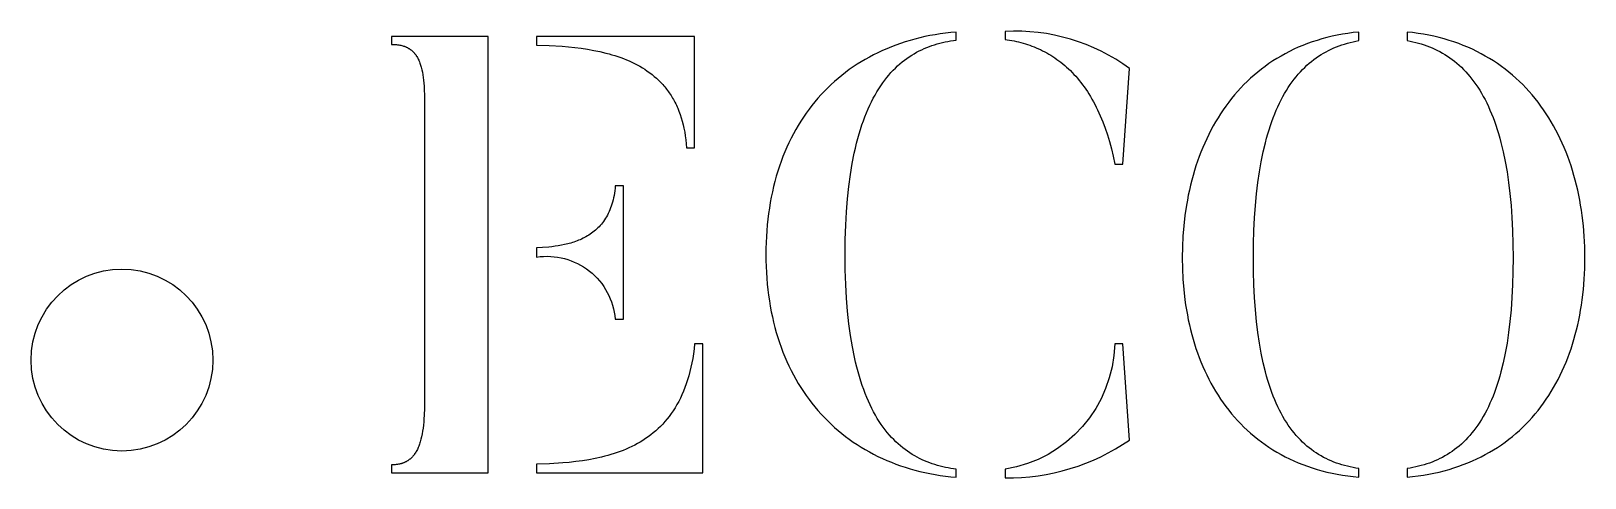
# Model space of a CAD drawing. Header units: millimetres. Extents: x 3735 to 5333, y 3252 to 4770.
# Drawn here: x 5146.59 to 5189.34, y 3424.01 to 3436.29 of the extents above; entities that cross this region are included whole.
import ezdxf

# ---------------------------------------------------------------- set-up
doc = ezdxf.new("R2010")
doc.units = ezdxf.units.MM
doc.layers.add('MASHARAB', color=6, linetype='Continuous', true_color=0xff00ff)

msp = doc.modelspace()

# ---------------------------------------------------------------- linework, layer by layer
at = {"layer": 'MASHARAB'}
for points in [[(5166.807, 3430.147), (5166.809, 3429.982), (5166.813, 3429.818), (5166.821, 3429.657), (5166.831, 3429.497), (5166.845, 3429.339), (5166.861, 3429.183), (5166.88, 3429.029), (5166.903, 3428.877), (5166.928, 3428.727), (5166.956, 3428.579), (5166.986, 3428.433), (5167.02, 3428.289), (5167.056, 3428.147), (5167.095, 3428.007), (5167.137, 3427.869), (5167.181, 3427.733), (5167.228, 3427.6), (5167.278, 3427.468), (5167.331, 3427.339), (5167.386, 3427.212), (5167.443, 3427.087), (5167.503, 3426.964), (5167.566, 3426.843), (5167.631, 3426.725), (5167.699, 3426.608), (5167.769, 3426.495), (5167.842, 3426.383), (5167.917, 3426.274), (5167.995, 3426.167), (5168.074, 3426.062), (5168.157, 3425.96), (5168.241, 3425.86), (5168.328, 3425.763), (5168.417, 3425.668), (5168.508, 3425.575), (5168.602, 3425.485), (5168.698, 3425.397), (5168.796, 3425.312), (5168.896, 3425.229), (5168.999, 3425.149), (5169.103, 3425.071), (5169.21, 3424.996), (5169.318, 3424.924), (5169.429, 3424.854), (5169.542, 3424.786), (5169.657, 3424.722), (5169.773, 3424.66), (5169.892, 3424.6), (5170.013, 3424.544), (5170.135, 3424.49), (5170.26, 3424.438), (5170.386, 3424.39), (5170.514, 3424.344), (5170.644, 3424.301), (5170.776, 3424.261), (5170.91, 3424.223), (5171.045, 3424.189), (5171.182, 3424.157), (5171.321, 3424.128), (5171.462, 3424.102), (5171.604, 3424.079), (5171.748, 3424.059), (5171.893, 3424.042), (5172.04, 3424.028), (5172.04, 3424.249), (5171.967, 3424.26), (5171.893, 3424.271), (5171.82, 3424.284), (5171.747, 3424.299), (5171.675, 3424.315), (5171.602, 3424.333), (5171.53, 3424.353), (5171.459, 3424.374), (5171.387, 3424.397), (5171.317, 3424.422), (5171.246, 3424.449), (5171.176, 3424.478), (5171.107, 3424.509), (5171.038, 3424.542), (5170.97, 3424.577), (5170.902, 3424.615), (5170.835, 3424.654), (5170.768, 3424.696), (5170.703, 3424.741), (5170.638, 3424.788), (5170.573, 3424.837), (5170.51, 3424.889), (5170.447, 3424.944), (5170.386, 3425.001), (5170.325, 3425.061), (5170.265, 3425.123), (5170.206, 3425.189), (5170.148, 3425.258), (5170.091, 3425.329), (5170.035, 3425.403), (5169.98, 3425.481), (5169.926, 3425.562), (5169.874, 3425.646), (5169.823, 3425.733), (5169.772, 3425.823), (5169.723, 3425.917), (5169.676, 3426.014), (5169.629, 3426.115), (5169.584, 3426.219), (5169.541, 3426.327), (5169.499, 3426.439), (5169.458, 3426.554), (5169.419, 3426.673), (5169.381, 3426.796), (5169.344, 3426.923), (5169.31, 3427.054), (5169.277, 3427.188), (5169.245, 3427.327), (5169.187, 3427.617), (5169.136, 3427.924), (5169.092, 3428.248), (5169.056, 3428.59), (5169.027, 3428.951), (5169.006, 3429.33), (5168.993, 3429.729), (5168.989, 3430.147), (5168.993, 3430.559), (5169.006, 3430.953), (5169.026, 3431.327), (5169.054, 3431.684), (5169.09, 3432.023), (5169.133, 3432.345), (5169.183, 3432.65), (5169.24, 3432.938), (5169.271, 3433.076), (5169.304, 3433.211), (5169.338, 3433.341), (5169.374, 3433.468), (5169.411, 3433.59), (5169.45, 3433.71), (5169.49, 3433.825), (5169.532, 3433.937), (5169.575, 3434.045), (5169.619, 3434.15), (5169.665, 3434.251), (5169.712, 3434.349), (5169.761, 3434.443), (5169.811, 3434.534), (5169.862, 3434.622), (5169.914, 3434.707), (5169.967, 3434.788), (5170.021, 3434.867), (5170.077, 3434.942), (5170.134, 3435.014), (5170.191, 3435.084), (5170.25, 3435.151), (5170.31, 3435.214), (5170.371, 3435.275), (5170.432, 3435.334), (5170.495, 3435.389), (5170.558, 3435.442), (5170.622, 3435.493), (5170.688, 3435.54), (5170.753, 3435.586), (5170.82, 3435.629), (5170.887, 3435.67), (5170.955, 3435.708), (5171.024, 3435.744), (5171.094, 3435.778), (5171.164, 3435.81), (5171.234, 3435.84), (5171.305, 3435.868), (5171.377, 3435.893), (5171.449, 3435.917), (5171.522, 3435.939), (5171.595, 3435.959), (5171.668, 3435.978), (5171.742, 3435.994), (5171.816, 3436.009), (5171.89, 3436.023), (5171.965, 3436.034), (5172.04, 3436.045), (5172.04, 3436.266), (5171.893, 3436.252), (5171.748, 3436.235), (5171.604, 3436.215), (5171.462, 3436.192), (5171.321, 3436.166), (5171.182, 3436.138), (5171.045, 3436.106), (5170.91, 3436.072), (5170.776, 3436.035), (5170.644, 3435.995), (5170.514, 3435.952), (5170.386, 3435.907), (5170.26, 3435.859), (5170.135, 3435.808), (5170.013, 3435.755), (5169.892, 3435.698), (5169.773, 3435.64), (5169.657, 3435.578), (5169.542, 3435.514), (5169.429, 3435.447), (5169.318, 3435.378), (5169.21, 3435.306), (5169.103, 3435.231), (5168.999, 3435.154), (5168.896, 3435.074), (5168.796, 3434.992), (5168.698, 3434.907), (5168.602, 3434.82), (5168.508, 3434.731), (5168.417, 3434.638), (5168.328, 3434.544), (5168.241, 3434.447), (5168.157, 3434.347), (5168.074, 3434.245), (5167.995, 3434.141), (5167.917, 3434.034), (5167.842, 3433.925), (5167.769, 3433.814), (5167.699, 3433.7), (5167.631, 3433.584), (5167.566, 3433.466), (5167.503, 3433.345), (5167.443, 3433.223), (5167.386, 3433.097), (5167.331, 3432.97), (5167.278, 3432.841), (5167.228, 3432.709), (5167.181, 3432.575), (5167.137, 3432.439), (5167.095, 3432.301), (5167.056, 3432.16), (5167.02, 3432.018), (5166.986, 3431.873), (5166.956, 3431.726), (5166.928, 3431.577), (5166.903, 3431.426), (5166.88, 3431.274), (5166.861, 3431.119), (5166.845, 3430.962), (5166.831, 3430.803), (5166.821, 3430.642), (5166.813, 3430.479), (5166.809, 3430.314)], [(5180.222, 3430.062), (5180.225, 3430.442), (5180.236, 3430.808), (5180.253, 3431.159), (5180.277, 3431.495), (5180.307, 3431.818), (5180.343, 3432.126), (5180.386, 3432.42), (5180.435, 3432.701), (5180.49, 3432.968), (5180.551, 3433.222), (5180.583, 3433.345), (5180.617, 3433.464), (5180.653, 3433.58), (5180.689, 3433.693), (5180.727, 3433.803), (5180.767, 3433.91), (5180.808, 3434.014), (5180.85, 3434.115), (5180.893, 3434.213), (5180.938, 3434.308), (5180.984, 3434.4), (5181.032, 3434.489), (5181.08, 3434.576), (5181.13, 3434.659), (5181.181, 3434.74), (5181.233, 3434.819), (5181.287, 3434.894), (5181.341, 3434.967), (5181.397, 3435.037), (5181.454, 3435.105), (5181.512, 3435.17), (5181.571, 3435.232), (5181.631, 3435.292), (5181.692, 3435.35), (5181.755, 3435.405), (5181.818, 3435.458), (5181.882, 3435.508), (5181.948, 3435.556), (5182.014, 3435.601), (5182.082, 3435.645), (5182.15, 3435.686), (5182.219, 3435.724), (5182.29, 3435.761), (5182.361, 3435.795), (5182.433, 3435.828), (5182.506, 3435.858), (5182.58, 3435.886), (5182.654, 3435.912), (5182.73, 3435.936), (5182.806, 3435.958), (5182.883, 3435.979), (5182.961, 3435.997), (5183.04, 3436.013), (5183.12, 3436.028), (5183.12, 3436.266), (5182.967, 3436.249), (5182.818, 3436.229), (5182.671, 3436.205), (5182.526, 3436.178), (5182.383, 3436.148), (5182.244, 3436.114), (5182.106, 3436.077), (5181.971, 3436.037), (5181.839, 3435.993), (5181.709, 3435.947), (5181.581, 3435.898), (5181.456, 3435.845), (5181.333, 3435.79), (5181.213, 3435.731), (5181.095, 3435.67), (5180.98, 3435.606), (5180.867, 3435.539), (5180.756, 3435.47), (5180.648, 3435.397), (5180.543, 3435.322), (5180.439, 3435.245), (5180.339, 3435.165), (5180.24, 3435.082), (5180.144, 3434.997), (5180.051, 3434.909), (5179.96, 3434.819), (5179.871, 3434.727), (5179.785, 3434.632), (5179.701, 3434.535), (5179.619, 3434.436), (5179.54, 3434.335), (5179.463, 3434.232), (5179.389, 3434.126), (5179.317, 3434.018), (5179.248, 3433.909), (5179.181, 3433.797), (5179.116, 3433.684), (5179.053, 3433.569), (5178.993, 3433.452), (5178.936, 3433.333), (5178.881, 3433.212), (5178.828, 3433.09), (5178.777, 3432.966), (5178.729, 3432.84), (5178.683, 3432.713), (5178.64, 3432.585), (5178.599, 3432.455), (5178.561, 3432.323), (5178.524, 3432.19), (5178.49, 3432.056), (5178.459, 3431.921), (5178.43, 3431.784), (5178.403, 3431.646), (5178.378, 3431.507), (5178.336, 3431.225), (5178.304, 3430.94), (5178.28, 3430.65), (5178.266, 3430.358), (5178.262, 3430.062), (5178.266, 3429.766), (5178.28, 3429.475), (5178.304, 3429.188), (5178.336, 3428.905), (5178.356, 3428.765), (5178.378, 3428.627), (5178.403, 3428.49), (5178.43, 3428.354), (5178.459, 3428.219), (5178.49, 3428.086), (5178.524, 3427.955), (5178.561, 3427.825), (5178.599, 3427.696), (5178.64, 3427.569), (5178.683, 3427.443), (5178.729, 3427.319), (5178.777, 3427.197), (5178.828, 3427.076), (5178.881, 3426.957), (5178.936, 3426.84), (5178.993, 3426.725), (5179.053, 3426.611), (5179.116, 3426.5), (5179.181, 3426.39), (5179.248, 3426.282), (5179.317, 3426.176), (5179.389, 3426.073), (5179.463, 3425.971), (5179.54, 3425.871), (5179.619, 3425.774), (5179.701, 3425.678), (5179.785, 3425.585), (5179.871, 3425.494), (5179.96, 3425.406), (5180.051, 3425.32), (5180.144, 3425.236), (5180.24, 3425.154), (5180.339, 3425.075), (5180.439, 3424.999), (5180.543, 3424.925), (5180.648, 3424.853), (5180.756, 3424.784), (5180.867, 3424.718), (5180.98, 3424.654), (5181.095, 3424.593), (5181.213, 3424.535), (5181.333, 3424.479), (5181.456, 3424.427), (5181.581, 3424.377), (5181.709, 3424.33), (5181.839, 3424.286), (5181.971, 3424.245), (5182.106, 3424.207), (5182.244, 3424.172), (5182.383, 3424.14), (5182.526, 3424.111), (5182.671, 3424.085), (5182.818, 3424.063), (5182.967, 3424.044), (5183.12, 3424.028), (5183.12, 3424.266), (5183.04, 3424.279), (5182.961, 3424.294), (5182.883, 3424.31), (5182.806, 3424.328), (5182.73, 3424.348), (5182.654, 3424.369), (5182.58, 3424.393), (5182.506, 3424.418), (5182.433, 3424.446), (5182.361, 3424.475), (5182.29, 3424.506), (5182.219, 3424.54), (5182.15, 3424.575), (5182.082, 3424.613), (5182.014, 3424.653), (5181.948, 3424.695), (5181.882, 3424.739), (5181.818, 3424.786), (5181.755, 3424.835), (5181.692, 3424.886), (5181.631, 3424.94), (5181.571, 3424.996), (5181.512, 3425.055), (5181.454, 3425.116), (5181.397, 3425.179), (5181.341, 3425.246), (5181.287, 3425.315), (5181.233, 3425.386), (5181.181, 3425.461), (5181.13, 3425.538), (5181.08, 3425.618), (5181.032, 3425.7), (5180.984, 3425.786), (5180.938, 3425.874), (5180.893, 3425.966), (5180.85, 3426.06), (5180.808, 3426.157), (5180.767, 3426.258), (5180.727, 3426.361), (5180.689, 3426.468), (5180.653, 3426.577), (5180.617, 3426.69), (5180.583, 3426.807), (5180.551, 3426.926), (5180.49, 3427.175), (5180.435, 3427.438), (5180.386, 3427.714), (5180.343, 3428.004), (5180.307, 3428.309), (5180.277, 3428.629), (5180.253, 3428.964), (5180.236, 3429.314), (5180.225, 3429.68)], [(5189.341, 3430.062), (5189.337, 3430.358), (5189.322, 3430.65), (5189.299, 3430.94), (5189.266, 3431.225), (5189.246, 3431.367), (5189.224, 3431.507), (5189.199, 3431.646), (5189.172, 3431.784), (5189.142, 3431.921), (5189.11, 3432.056), (5189.076, 3432.19), (5189.039, 3432.323), (5189, 3432.455), (5188.959, 3432.585), (5188.915, 3432.713), (5188.869, 3432.84), (5188.821, 3432.966), (5188.77, 3433.09), (5188.716, 3433.212), (5188.661, 3433.333), (5188.603, 3433.452), (5188.542, 3433.569), (5188.479, 3433.684), (5188.414, 3433.797), (5188.346, 3433.909), (5188.276, 3434.018), (5188.204, 3434.126), (5188.129, 3434.232), (5188.052, 3434.335), (5187.972, 3434.436), (5187.89, 3434.535), (5187.805, 3434.632), (5187.718, 3434.727), (5187.629, 3434.819), (5187.537, 3434.909), (5187.443, 3434.997), (5187.346, 3435.082), (5187.247, 3435.165), (5187.146, 3435.245), (5187.042, 3435.322), (5186.935, 3435.397), (5186.826, 3435.47), (5186.715, 3435.539), (5186.601, 3435.606), (5186.485, 3435.67), (5186.367, 3435.731), (5186.246, 3435.79), (5186.122, 3435.845), (5185.996, 3435.898), (5185.868, 3435.947), (5185.737, 3435.993), (5185.604, 3436.037), (5185.468, 3436.077), (5185.33, 3436.114), (5185.189, 3436.148), (5185.046, 3436.178), (5184.901, 3436.205), (5184.753, 3436.229), (5184.602, 3436.249), (5184.449, 3436.266), (5184.449, 3436.028), (5184.529, 3436.013), (5184.608, 3435.997), (5184.686, 3435.979), (5184.763, 3435.959), (5184.839, 3435.937), (5184.915, 3435.913), (5184.99, 3435.887), (5185.064, 3435.859), (5185.137, 3435.829), (5185.209, 3435.797), (5185.281, 3435.762), (5185.351, 3435.726), (5185.421, 3435.687), (5185.489, 3435.647), (5185.557, 3435.603), (5185.624, 3435.558), (5185.689, 3435.51), (5185.754, 3435.46), (5185.818, 3435.408), (5185.881, 3435.353), (5185.942, 3435.296), (5186.003, 3435.236), (5186.062, 3435.174), (5186.121, 3435.109), (5186.178, 3435.042), (5186.234, 3434.972), (5186.289, 3434.899), (5186.343, 3434.824), (5186.395, 3434.746), (5186.447, 3434.665), (5186.497, 3434.582), (5186.546, 3434.496), (5186.593, 3434.407), (5186.64, 3434.315), (5186.685, 3434.22), (5186.729, 3434.122), (5186.772, 3434.021), (5186.813, 3433.917), (5186.853, 3433.811), (5186.891, 3433.701), (5186.928, 3433.588), (5186.964, 3433.472), (5186.998, 3433.352), (5187.031, 3433.23), (5187.093, 3432.975), (5187.148, 3432.708), (5187.198, 3432.427), (5187.241, 3432.132), (5187.278, 3431.823), (5187.309, 3431.5), (5187.333, 3431.163), (5187.35, 3430.811), (5187.36, 3430.444), (5187.364, 3430.062), (5187.36, 3429.68), (5187.35, 3429.314), (5187.333, 3428.964), (5187.309, 3428.629), (5187.278, 3428.309), (5187.241, 3428.004), (5187.198, 3427.714), (5187.148, 3427.438), (5187.093, 3427.175), (5187.031, 3426.926), (5186.998, 3426.807), (5186.964, 3426.69), (5186.928, 3426.577), (5186.891, 3426.468), (5186.853, 3426.361), (5186.813, 3426.258), (5186.772, 3426.157), (5186.729, 3426.06), (5186.685, 3425.966), (5186.64, 3425.874), (5186.593, 3425.786), (5186.546, 3425.7), (5186.497, 3425.618), (5186.447, 3425.538), (5186.395, 3425.461), (5186.343, 3425.386), (5186.289, 3425.315), (5186.234, 3425.246), (5186.178, 3425.179), (5186.121, 3425.116), (5186.062, 3425.055), (5186.003, 3424.996), (5185.942, 3424.94), (5185.881, 3424.886), (5185.818, 3424.835), (5185.754, 3424.786), (5185.689, 3424.739), (5185.624, 3424.695), (5185.557, 3424.653), (5185.489, 3424.613), (5185.421, 3424.575), (5185.351, 3424.54), (5185.281, 3424.506), (5185.209, 3424.475), (5185.137, 3424.446), (5185.064, 3424.418), (5184.99, 3424.393), (5184.915, 3424.369), (5184.839, 3424.348), (5184.763, 3424.328), (5184.686, 3424.31), (5184.608, 3424.294), (5184.529, 3424.279), (5184.449, 3424.266), (5184.449, 3424.028), (5184.602, 3424.044), (5184.753, 3424.063), (5184.901, 3424.085), (5185.046, 3424.111), (5185.189, 3424.14), (5185.33, 3424.172), (5185.468, 3424.206), (5185.604, 3424.244), (5185.737, 3424.285), (5185.868, 3424.329), (5185.996, 3424.376), (5186.122, 3424.425), (5186.246, 3424.478), (5186.367, 3424.533), (5186.485, 3424.591), (5186.601, 3424.652), (5186.715, 3424.715), (5186.826, 3424.781), (5186.935, 3424.85), (5187.042, 3424.921), (5187.146, 3424.995), (5187.247, 3425.071), (5187.346, 3425.15), (5187.443, 3425.231), (5187.537, 3425.315), (5187.629, 3425.401), (5187.718, 3425.489), (5187.805, 3425.58), (5187.89, 3425.673), (5187.972, 3425.768), (5188.052, 3425.865), (5188.129, 3425.964), (5188.204, 3426.066), (5188.276, 3426.17), (5188.346, 3426.275), (5188.414, 3426.383), (5188.479, 3426.492), (5188.542, 3426.604), (5188.603, 3426.717), (5188.661, 3426.833), (5188.716, 3426.95), (5188.77, 3427.069), (5188.821, 3427.189), (5188.869, 3427.312), (5188.915, 3427.436), (5188.959, 3427.561), (5189, 3427.689), (5189.039, 3427.817), (5189.076, 3427.948), (5189.11, 3428.08), (5189.142, 3428.213), (5189.172, 3428.348), (5189.199, 3428.484), (5189.224, 3428.621), (5189.246, 3428.76), (5189.266, 3428.9), (5189.299, 3429.184), (5189.322, 3429.472), (5189.337, 3429.765)], [(5156.512, 3424.369), (5156.512, 3424.147), (5159.171, 3424.147), (5159.171, 3436.147), (5156.512, 3436.147), (5156.512, 3435.925), (5156.546, 3435.925), (5156.58, 3435.924), (5156.613, 3435.922), (5156.645, 3435.919), (5156.677, 3435.915), (5156.707, 3435.911), (5156.737, 3435.906), (5156.766, 3435.9), (5156.794, 3435.893), (5156.821, 3435.886), (5156.835, 3435.881), (5156.848, 3435.877), (5156.861, 3435.873), (5156.874, 3435.868), (5156.886, 3435.863), (5156.899, 3435.858), (5156.911, 3435.853), (5156.923, 3435.847), (5156.935, 3435.842), (5156.946, 3435.836), (5156.958, 3435.83), (5156.969, 3435.824), (5156.98, 3435.817), (5156.991, 3435.811), (5157.002, 3435.804), (5157.013, 3435.797), (5157.023, 3435.789), (5157.034, 3435.782), (5157.044, 3435.774), (5157.054, 3435.767), (5157.063, 3435.759), (5157.073, 3435.75), (5157.082, 3435.742), (5157.092, 3435.733), (5157.101, 3435.725), (5157.11, 3435.716), (5157.118, 3435.706), (5157.127, 3435.697), (5157.136, 3435.688), (5157.144, 3435.678), (5157.152, 3435.668), (5157.16, 3435.658), (5157.168, 3435.647), (5157.176, 3435.637), (5157.183, 3435.626), (5157.191, 3435.615), (5157.205, 3435.593), (5157.219, 3435.569), (5157.232, 3435.545), (5157.245, 3435.521), (5157.257, 3435.495), (5157.268, 3435.469), (5157.279, 3435.442), (5157.29, 3435.414), (5157.3, 3435.385), (5157.309, 3435.356), (5157.318, 3435.325), (5157.327, 3435.295), (5157.335, 3435.263), (5157.343, 3435.23), (5157.357, 3435.163), (5157.369, 3435.093), (5157.379, 3435.019), (5157.388, 3434.943), (5157.396, 3434.863), (5157.402, 3434.781), (5157.407, 3434.695), (5157.413, 3434.515), (5157.415, 3434.323), (5157.415, 3426.141), (5157.413, 3425.93), (5157.406, 3425.732), (5157.4, 3425.638), (5157.393, 3425.547), (5157.385, 3425.46), (5157.375, 3425.375), (5157.363, 3425.294), (5157.35, 3425.217), (5157.335, 3425.142), (5157.318, 3425.071), (5157.309, 3425.037), (5157.299, 3425.003), (5157.289, 3424.971), (5157.279, 3424.939), (5157.268, 3424.908), (5157.256, 3424.878), (5157.244, 3424.849), (5157.232, 3424.82), (5157.219, 3424.793), (5157.205, 3424.766), (5157.191, 3424.74), (5157.176, 3424.715), (5157.161, 3424.691), (5157.145, 3424.668), (5157.137, 3424.657), (5157.129, 3424.645), (5157.121, 3424.635), (5157.112, 3424.624), (5157.103, 3424.613), (5157.095, 3424.603), (5157.086, 3424.593), (5157.076, 3424.583), (5157.067, 3424.574), (5157.058, 3424.564), (5157.048, 3424.555), (5157.038, 3424.546), (5157.029, 3424.538), (5157.018, 3424.529), (5157.008, 3424.521), (5156.998, 3424.513), (5156.987, 3424.505), (5156.977, 3424.497), (5156.966, 3424.49), (5156.955, 3424.483), (5156.944, 3424.476), (5156.932, 3424.469), (5156.921, 3424.462), (5156.909, 3424.456), (5156.897, 3424.45), (5156.885, 3424.444), (5156.873, 3424.438), (5156.861, 3424.433), (5156.848, 3424.428), (5156.836, 3424.423), (5156.823, 3424.418), (5156.81, 3424.413), (5156.797, 3424.409), (5156.783, 3424.405), (5156.77, 3424.401), (5156.756, 3424.397), (5156.742, 3424.394), (5156.728, 3424.391), (5156.699, 3424.385), (5156.67, 3424.38), (5156.64, 3424.376), (5156.609, 3424.373), (5156.577, 3424.37), (5156.545, 3424.369)], [(5164.625, 3433.079), (5164.847, 3433.079), (5164.847, 3436.147), (5160.5, 3436.147), (5160.5, 3435.908), (5160.848, 3435.895), (5161.2, 3435.873), (5161.376, 3435.858), (5161.551, 3435.84), (5161.726, 3435.818), (5161.9, 3435.792), (5162.072, 3435.762), (5162.242, 3435.727), (5162.409, 3435.687), (5162.492, 3435.666), (5162.574, 3435.642), (5162.655, 3435.618), (5162.735, 3435.591), (5162.815, 3435.564), (5162.893, 3435.535), (5162.97, 3435.504), (5163.047, 3435.471), (5163.122, 3435.437), (5163.196, 3435.401), (5163.268, 3435.364), (5163.34, 3435.324), (5163.41, 3435.283), (5163.478, 3435.24), (5163.546, 3435.194), (5163.611, 3435.147), (5163.676, 3435.098), (5163.738, 3435.047), (5163.799, 3434.993), (5163.858, 3434.938), (5163.916, 3434.88), (5163.944, 3434.85), (5163.971, 3434.82), (5163.999, 3434.789), (5164.025, 3434.758), (5164.051, 3434.726), (5164.077, 3434.693), (5164.102, 3434.66), (5164.127, 3434.626), (5164.151, 3434.591), (5164.175, 3434.556), (5164.198, 3434.521), (5164.221, 3434.484), (5164.243, 3434.448), (5164.265, 3434.41), (5164.286, 3434.372), (5164.306, 3434.333), (5164.326, 3434.293), (5164.345, 3434.253), (5164.364, 3434.213), (5164.382, 3434.171), (5164.417, 3434.086), (5164.45, 3433.998), (5164.48, 3433.908), (5164.507, 3433.815), (5164.532, 3433.718), (5164.554, 3433.619), (5164.574, 3433.517), (5164.591, 3433.412), (5164.605, 3433.304), (5164.617, 3433.193)], [(5160.5, 3424.386), (5160.5, 3424.147), (5165.069, 3424.147), (5165.069, 3427.692), (5164.847, 3427.692), (5164.832, 3427.556), (5164.814, 3427.424), (5164.794, 3427.295), (5164.771, 3427.17), (5164.746, 3427.049), (5164.718, 3426.931), (5164.687, 3426.817), (5164.655, 3426.706), (5164.619, 3426.598), (5164.582, 3426.495), (5164.542, 3426.394), (5164.5, 3426.297), (5164.456, 3426.203), (5164.41, 3426.112), (5164.362, 3426.024), (5164.312, 3425.939), (5164.259, 3425.857), (5164.205, 3425.778), (5164.149, 3425.702), (5164.091, 3425.629), (5164.032, 3425.559), (5163.971, 3425.491), (5163.908, 3425.426), (5163.843, 3425.364), (5163.777, 3425.304), (5163.709, 3425.247), (5163.64, 3425.192), (5163.57, 3425.139), (5163.498, 3425.089), (5163.425, 3425.041), (5163.35, 3424.996), (5163.274, 3424.952), (5163.198, 3424.911), (5163.12, 3424.872), (5163.04, 3424.835), (5162.96, 3424.799), (5162.879, 3424.766), (5162.797, 3424.735), (5162.714, 3424.705), (5162.631, 3424.677), (5162.546, 3424.651), (5162.461, 3424.626), (5162.375, 3424.603), (5162.288, 3424.581), (5162.114, 3424.543), (5161.937, 3424.509), (5161.759, 3424.481), (5161.579, 3424.457), (5161.399, 3424.437), (5161.218, 3424.421), (5160.858, 3424.399)]]:
    msp.add_lwpolyline(points, close=True, dxfattribs=at)
for points in [[(5176.404, 3432.636), (5176.625, 3432.636), (5176.813, 3435.261, 0.173002), (5173.387, 3436.283), (5173.387, 3436.062), (5173.45, 3436.053), (5173.513, 3436.044), (5173.575, 3436.033), (5173.638, 3436.021), (5173.7, 3436.007), (5173.762, 3435.993), (5173.823, 3435.977), (5173.885, 3435.961), (5173.946, 3435.943), (5174.007, 3435.923), (5174.067, 3435.903), (5174.127, 3435.881), (5174.187, 3435.858), (5174.246, 3435.833), (5174.305, 3435.808), (5174.364, 3435.781), (5174.422, 3435.752), (5174.48, 3435.722), (5174.537, 3435.691), (5174.594, 3435.659), (5174.65, 3435.625), (5174.706, 3435.589), (5174.761, 3435.552), (5174.816, 3435.514), (5174.87, 3435.474), (5174.924, 3435.433), (5174.977, 3435.39), (5175.03, 3435.346), (5175.082, 3435.3), (5175.133, 3435.253), (5175.184, 3435.204), (5175.234, 3435.154), (5175.283, 3435.102), (5175.332, 3435.049), (5175.38, 3434.994), (5175.427, 3434.937), (5175.474, 3434.878), (5175.52, 3434.818), (5175.565, 3434.757), (5175.609, 3434.693), (5175.653, 3434.628), (5175.696, 3434.562), (5175.738, 3434.493), (5175.779, 3434.423), (5175.819, 3434.351), (5175.859, 3434.278), (5175.897, 3434.202), (5175.935, 3434.125), (5175.971, 3434.046), (5176.007, 3433.965), (5176.042, 3433.883), (5176.076, 3433.798), (5176.141, 3433.623), (5176.202, 3433.441), (5176.259, 3433.252), (5176.312, 3433.054), (5176.36, 3432.849)], [(5162.665, 3428.374), (5162.887, 3428.374), (5162.887, 3432.039), (5162.665, 3432.039), (5162.659, 3431.97), (5162.651, 3431.902), (5162.641, 3431.837), (5162.63, 3431.773), (5162.618, 3431.711), (5162.604, 3431.651), (5162.589, 3431.593), (5162.573, 3431.537), (5162.555, 3431.482), (5162.536, 3431.429), (5162.516, 3431.377), (5162.494, 3431.328), (5162.471, 3431.28), (5162.447, 3431.233), (5162.422, 3431.188), (5162.396, 3431.145), (5162.369, 3431.103), (5162.341, 3431.062), (5162.312, 3431.023), (5162.282, 3430.986), (5162.251, 3430.95), (5162.219, 3430.915), (5162.186, 3430.882), (5162.152, 3430.85), (5162.118, 3430.819), (5162.083, 3430.789), (5162.047, 3430.761), (5162.01, 3430.734), (5161.973, 3430.708), (5161.935, 3430.683), (5161.897, 3430.66), (5161.858, 3430.637), (5161.818, 3430.616), (5161.778, 3430.595), (5161.737, 3430.576), (5161.696, 3430.557), (5161.655, 3430.54), (5161.613, 3430.524), (5161.571, 3430.508), (5161.528, 3430.493), (5161.486, 3430.479), (5161.443, 3430.466), (5161.399, 3430.454), (5161.356, 3430.443), (5161.269, 3430.422), (5161.181, 3430.404), (5161.094, 3430.389), (5161.006, 3430.376), (5160.919, 3430.365), (5160.833, 3430.356), (5160.664, 3430.343), (5160.5, 3430.334), (5160.5, 3430.079, -0.433429)], [(5173.387, 3424.249), (5173.387, 3424.011, 0.155392), (5176.813, 3425.05), (5176.625, 3427.692), (5176.404, 3427.692, -0.362717)]]:
    msp.add_lwpolyline(points, format="xyb", close=True, dxfattribs=at)
msp.add_circle((5149.092, 3427.249), 2.5, dxfattribs=at)

doc.saveas('drawing.dxf')
